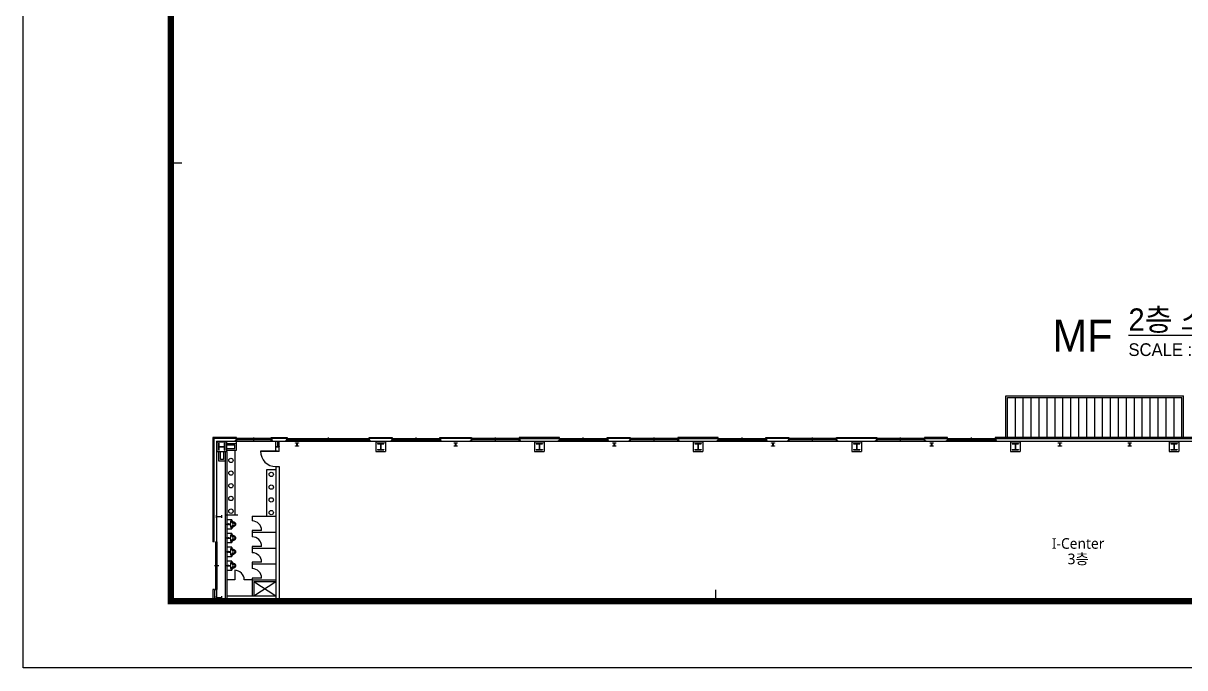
# Model space of a CAD drawing. Header units: millimetres. Extents: x 0 to 168200, y 0 to 118800.
# Drawn here: x 0 to 73200, y 0 to 40595 of the extents above; entities that cross this region are included whole.
import ezdxf
from ezdxf.enums import TextEntityAlignment as Align

# ---------------------------------------------------------------- set-up
doc = ezdxf.new("R2010")
doc.units = ezdxf.units.MM
doc.header["$LTSCALE"] = 200
doc.linetypes.add('CONTINOUS', pattern=[0])
doc.linetypes.add('HIDDEN', pattern=[0.375, 0.25, -0.125])
for name, color, linetype in [('BACK', 8, 'Continuous'), ('SYM', 6, 'Continuous'), ('XR-SHEET$0$XREF-Form$0$SHT', 5, 'Continuous')]:
    doc.layers.add(name, color=color, linetype=linetype)
doc.layers.add('XR-SHEET$0$XREF-Form$0$TEMP', color=171, linetype='Continuous', plot=False)
doc.styles.add('돋움', font='')
doc.styles.add('스타일1', font='')
doc.styles.get('돋움').set_extended_font_data('Dotum')
doc.styles.get('스타일1').set_extended_font_data('Malgun Gothic')

# ---------------------------------------------------------------- blocks, each defined once
blk = doc.blocks.new('XR-SHEET')
at = {"layer": 'XR-SHEET$0$XREF-Form$0$SHT'}
blk.add_lwpolyline([(0, 594), (841, 594), (841, 0), (0, 0)], close=True, dxfattribs=at)
at = {"layer": 'XR-SHEET$0$XREF-Form$0$SHT', "const_width": 2}
blk.add_lwpolyline([(46.5, 573), (819.5, 573), (819.5, 21), (46.5, 21)], close=True, dxfattribs=at)
at = {"layer": 'XR-SHEET$0$XREF-Form$0$TEMP'}
for p, q in [((46.5, 159), (50, 159)), ((218.25, 21), (218.25, 24.5))]:
    blk.add_line(p, q, dxfattribs=at)
blk = doc.blocks.new('S-SC12')
at = {"layer": 'BACK'}
for points in [[(-175, 175), (175, 175), (175, -175), (-175, -175)], [(-150, 150), (150, 150), (150, -150), (-150, -150)]]:
    blk.add_lwpolyline(points, close=True, dxfattribs=at)
blk.add_lwpolyline([(-150, -150), (-150, -135), (-23, -135, 0.414214), (-5, -117), (-5, 117, 0.414214), (-23, 135), (-150, 135), (-150, 150), (150, 150), (150, 135), (23, 135, 0.414214), (5, 117), (5, -117, 0.414214), (23, -135), (150, -135), (150, -150)], format="xyb", close=True, dxfattribs=at)
blk = doc.blocks.new('S-SC2')
at = {"layer": 'BACK'}
for points in [[(-225, 225), (225, 225), (225, -225), (-225, -225)], [(-200, 200), (200, 200), (200, -200), (-200, -200)]]:
    blk.add_lwpolyline(points, close=True, dxfattribs=at)
blk.add_lwpolyline([(-200, -200), (-200, -179), (-28.5, -179, 0.4142136), (-6.5, -157), (-6.5, 157, 0.4142136), (-28.5, 179), (-200, 179), (-200, 200), (200, 200), (200, 179), (28.5, 179, 0.4142136), (6.5, 157), (6.5, -157, 0.4142136), (28.5, -179), (200, -179), (200, -200)], format="xyb", close=True, dxfattribs=at)
blk = doc.blocks.new('S-SC3A')
at = {"layer": 'BACK'}
for points in [[(-175, 175), (175, 175), (175, -175), (-175, -175)], [(-150, 150), (150, 150), (150, -150), (-150, -150)]]:
    blk.add_lwpolyline(points, close=True, dxfattribs=at)
blk.add_lwpolyline([(-150, -150), (-150, -135), (-23, -135, 0.414214), (-5, -117), (-5, 117, 0.414214), (-23, 135), (-150, 135), (-150, 150), (150, 150), (150, 135), (23, 135, 0.414214), (5, 117), (5, -117, 0.414214), (23, -135), (150, -135), (150, -150)], format="xyb", close=True, dxfattribs=at)
blk = doc.blocks.new('S-SC3')
at = {"layer": 'BACK'}
for points in [[(-225, 225), (225, 225), (225, -225), (-225, -225)], [(-200, 200), (200, 200), (200, -200), (-200, -200)]]:
    blk.add_lwpolyline(points, close=True, dxfattribs=at)
blk.add_lwpolyline([(-200, -200), (-200, -179), (-28.5, -179, 0.4142136), (-6.5, -157), (-6.5, 157, 0.4142136), (-28.5, 179), (-200, 179), (-200, 200), (200, 200), (200, 179), (28.5, 179, 0.4142136), (6.5, 157), (6.5, -157, 0.4142136), (28.5, -179), (200, -179), (200, -200)], format="xyb", close=True, dxfattribs=at)
blk = doc.blocks.new('S-SC21')
at = {"layer": 'BACK'}
for points in [[(-225, 225), (225, 225), (225, -225), (-225, -225)], [(-200, 200), (200, 200), (200, -200), (-200, -200)], [(-175, 175), (175, 175), (175, -175), (-175, -175)], [(-175, 9.5), (-6, 9.5), (-6, -9.5), (-175, -9.5)], [(6, 9.5), (175, 9.5), (175, -9.5), (6, -9.5)]]:
    blk.add_lwpolyline(points, close=True, dxfattribs=at)
blk.add_lwpolyline([(-175, -175), (175, -175), (175, -156), (25.25, -156, -0.41421356), (6, -136.75), (6, 136.75, -0.41421356), (25.25, 156), (175, 156), (175, 175), (-175, 175), (-175, 156), (-25.25, 156, -0.41421356), (-6, 136.75), (-6, -136.75, -0.41421356), (-25.25, -156), (-175, -156)], format="xyb", close=True, dxfattribs=at)
for centre in [(-125, 82.75), (125, 82.75), (-125, -82.75), (125, -82.75)]:
    blk.add_circle(centre, 12, dxfattribs=at)
blk = doc.blocks.new('S-SC13')
at = {"layer": 'BACK'}
for points in [[(-175, 175), (175, 175), (175, -175), (-175, -175)], [(-150, 150), (150, 150), (150, -150), (-150, -150)]]:
    blk.add_lwpolyline(points, close=True, dxfattribs=at)
blk.add_lwpolyline([(-150, -150), (-150, -135), (-23, -135, 0.414214), (-5, -117), (-5, 117, 0.414214), (-23, 135), (-150, 135), (-150, 150), (150, 150), (150, 135), (23, 135, 0.414214), (5, 117), (5, -117, 0.414214), (23, -135), (150, -135), (150, -150)], format="xyb", close=True, dxfattribs=at)
blk = doc.blocks.new('S-SC11')
at = {"layer": 'BACK'}
for points in [[(-175, 175), (175, 175), (175, -175), (-175, -175)], [(-150, 150), (150, 150), (150, -150), (-150, -150)]]:
    blk.add_lwpolyline(points, close=True, dxfattribs=at)
blk.add_lwpolyline([(-150, -150), (-150, -135), (-23, -135, 0.414214), (-5, -117), (-5, 117, 0.414214), (-23, 135), (-150, 135), (-150, 150), (150, 150), (150, 135), (23, 135, 0.414214), (5, 117), (5, -117, 0.414214), (23, -135), (150, -135), (150, -150)], format="xyb", close=True, dxfattribs=at)
blk = doc.blocks.new('S-SC1')
at = {"layer": 'BACK'}
for points in [[(-225, 225), (225, 225), (225, -225), (-225, -225)], [(-200, 200), (200, 200), (200, -200), (-200, -200)]]:
    blk.add_lwpolyline(points, close=True, dxfattribs=at)
blk.add_lwpolyline([(-200, -200), (-200, -179), (-28.5, -179, 0.4142136), (-6.5, -157), (-6.5, 157, 0.4142136), (-28.5, 179), (-200, 179), (-200, 200), (200, 200), (200, 179), (28.5, 179, 0.4142136), (6.5, 157), (6.5, -157, 0.4142136), (28.5, -179), (200, -179), (200, -200)], format="xyb", close=True, dxfattribs=at)
blk = doc.blocks.new('*U113')
for p, q in [((59, 185), (0, 185)), ((59, 9), (0, 9)), ((72, 172), (72, 22)), ((78, 172), (78, 22)), ((91, 185), (150, 185)), ((91, 9), (150, 9))]:
    blk.add_line(p, q)
for points in [[(150, 185), (150, 194), (0, 194), (0, 185)], [(0, 9), (0, 0), (150, 0), (150, 9)]]:
    blk.add_lwpolyline(points)
for centre, start, end in [((59, 172), 0, 90), ((59, 22), 270, 0), ((91, 172), 90, 180), ((91, 22), 180, 270)]:
    blk.add_arc(centre, 13, start, end)
blk = doc.blocks.new('S-WC1')
at = {"layer": 'BACK'}
blk.add_lwpolyline([(-100, 100), (100, 100), (100, -100), (-100, -100)], close=True, dxfattribs=at)
blk.add_blockref('*U113', (-75, -97), dxfattribs=at)
blk = doc.blocks.new('S-SC11A')
at = {"layer": 'BACK'}
for points in [[(-175, 175), (175, 175), (175, -175), (-175, -175)], [(-150, 150), (150, 150), (150, -150), (-150, -150)]]:
    blk.add_lwpolyline(points, close=True, dxfattribs=at)
blk.add_lwpolyline([(-150, -150), (-150, -135), (-23, -135, 0.414214), (-5, -117), (-5, 117, 0.414214), (-23, 135), (-150, 135), (-150, 150), (150, 150), (150, 135), (23, 135, 0.414214), (5, 117), (5, -117, 0.414214), (23, -135), (150, -135), (150, -150)], format="xyb", close=True, dxfattribs=at)
blk = doc.blocks.new('S-SC12B')
at = {"layer": 'BACK'}
for points in [[(-200, 200), (200, 200), (200, -200), (-200, -200)], [(-150, 150), (150, 150), (150, -150), (-150, -150)], [(-150, 6), (-5, 6), (-5, -6), (-150, -6)], [(5, 6), (150, 6), (150, -6), (5, -6)]]:
    blk.add_lwpolyline(points, close=True, dxfattribs=at)
blk.add_lwpolyline([(-150, -150), (-150, -135), (-23, -135, 0.4142136), (-5, -117), (-5, 117, 0.4142136), (-23, 135), (-150, 135), (-150, 150), (150, 150), (150, 135), (23, 135, 0.4142136), (5, 117), (5, -117, 0.4142136), (23, -135), (150, -135), (150, -150)], format="xyb", close=True, dxfattribs=at)
for centre in [(-110, 70.5), (110, 70.5), (-110, -70.5), (110, -70.5)]:
    blk.add_circle(centre, 11, dxfattribs=at)
blk = doc.blocks.new('S-SC2B')
at = {"layer": 'BACK'}
for points in [[(-200, 200), (200, 200), (200, -200), (-200, -200)], [(-150, 150), (150, 150), (150, -150), (-150, -150)], [(-150, 6), (-5, 6), (-5, -6), (-150, -6)], [(5, 6), (150, 6), (150, -6), (5, -6)]]:
    blk.add_lwpolyline(points, close=True, dxfattribs=at)
blk.add_lwpolyline([(-150, -150), (-150, -135), (-23, -135, 0.4142136), (-5, -117), (-5, 117, 0.4142136), (-23, 135), (-150, 135), (-150, 150), (150, 150), (150, 135), (23, 135, 0.4142136), (5, 117), (5, -117, 0.4142136), (23, -135), (150, -135), (150, -150)], format="xyb", close=True, dxfattribs=at)
for centre in [(-110, 70.5), (110, 70.5), (-110, -70.5), (110, -70.5)]:
    blk.add_circle(centre, 11, dxfattribs=at)
blk = doc.blocks.new('S-SC2A')
at = {"layer": 'BACK'}
for points in [[(-175, 175), (175, 175), (175, -175), (-175, -175)], [(-150, 150), (150, 150), (150, -150), (-150, -150)]]:
    blk.add_lwpolyline(points, close=True, dxfattribs=at)
blk.add_lwpolyline([(-150, -150), (-150, -135), (-23, -135, 0.414214), (-5, -117), (-5, 117, 0.414214), (-23, 135), (-150, 135), (-150, 150), (150, 150), (150, 135), (23, 135, 0.414214), (5, 117), (5, -117, 0.414214), (23, -135), (150, -135), (150, -150)], format="xyb", close=True, dxfattribs=at)
blk = doc.blocks.new('S-SC12A')
at = {"layer": 'BACK'}
for points in [[(-175, 175), (175, 175), (175, -175), (-175, -175)], [(-150, 150), (150, 150), (150, -150), (-150, -150)]]:
    blk.add_lwpolyline(points, close=True, dxfattribs=at)
blk.add_lwpolyline([(-150, -150), (-150, -135), (-23, -135, 0.414214), (-5, -117), (-5, 117, 0.414214), (-23, 135), (-150, 135), (-150, 150), (150, 150), (150, 135), (23, 135, 0.414214), (5, 117), (5, -117, 0.414214), (23, -135), (150, -135), (150, -150)], format="xyb", close=True, dxfattribs=at)
blk = doc.blocks.new('S-SC1A')
at = {"layer": 'BACK'}
for points in [[(-230, 230), (230, 230), (230, -230), (-230, -230)], [(-202.5, 207), (202.5, 207), (202.5, -207), (-202.5, -207)], [(-202.5, 9.5), (-9, 9.5), (-9, -9.5), (-202.5, -9.5)], [(9, 9.5), (202.5, 9.5), (202.5, -9.5), (9, -9.5)]]:
    blk.add_lwpolyline(points, close=True, dxfattribs=at)
blk.add_lwpolyline([(-202.5, -179), (-31, -179, 0.41421356), (-9, -157), (-9, 157, 0.41421356), (-31, 179), (-202.5, 179), (-202.5, 207), (202.5, 207), (202.5, 179), (31, 179, 0.41421356), (9, 157), (9, -157, 0.41421356), (31, -179), (202.5, -179), (202.5, -207), (-202.5, -207)], format="xyb", close=True, dxfattribs=at)
for centre in [(-130, 94.25), (130, 94.25), (-130, -94.25), (130, -94.25)]:
    blk.add_circle(centre, 13.5, dxfattribs=at)
blk = doc.blocks.new('x-stu-2Fcol')
at = {"layer": 'BACK', "linetype": 'CONTINOUS'}
for p, q in [((3000, 147), (3000, -153)), ((55500, 147), (55500, -153)), ((70853, -36500), (71153, -36500))]:
    blk.add_line(p, q, dxfattribs=at)
at = {"layer": 'BACK'}
blk.add_lwpolyline([(57950, -20127), (58300, -20127), (58300, -20108), (58150, -20108, -0.414214), (58131, -20089), (58131, -19816, -0.414214), (58150, -19796), (58300, -19796), (58300, -19777), (57950, -19777), (57950, -19796), (58100, -19796, -0.414214), (58119, -19816), (58119, -20089, -0.414214), (58100, -20108), (57950, -20108)], format="xyb", close=True, dxfattribs=at)
at = {"layer": 'BACK', "ltscale": 3}
for points in [[(57875, -24300), (58375, -24300), (58375, -23800), (57875, -23800)], [(60750, -30250), (61250, -30250), (61250, -29750), (60750, -29750)]]:
    blk.add_lwpolyline(points, close=True, dxfattribs=at)
at = {"layer": 'BACK', "rotation": 270}
for name, p in [('S-SC13', (0, 0)), ('S-SC12B', (12000, 0)), ('S-WC1', (0, -4000)), ('S-SC3A', (71000, -4500)), ('S-WC1', (0, -8500)), ('S-SC3A', (71000, -8500)), ('S-SC13', (0, -13000)), ('S-SC11A', (12000, -13000)), ('S-SC3', (71000, -13000)), ('S-WC1', (0, -17250)), ('S-WC1', (0, -21500)), ('S-WC1', (0, -25750)), ('S-SC3', (71000, -30000)), ('S-WC1', (0, -34500)), ('S-SC3A', (71000, -36500)), ('S-WC1', (0, -39000))]:
    blk.add_blockref(name, p, dxfattribs=at)
at = {"layer": 'BACK'}
for name, p in [('S-WC1', (4000, 0)), ('S-WC1', (8000, 0)), ('S-WC1', (16000, 0)), ('S-WC1', (20000, 0)), ('S-SC12', (24000, 0)), ('S-WC1', (28000, 0)), ('S-WC1', (32000, 0)), ('S-SC12', (36000, 0)), ('S-WC1', (40000, 0)), ('S-WC1', (44000, 0)), ('S-WC1', (48000, 0)), ('S-SC2', (50000, 0)), ('S-WC1', (52750, 0)), ('S-SC2B', (55500, 0)), ('S-WC1', (58250, 0)), ('S-SC2A', (61000, 0)), ('S-WC1', (63500, 0)), ('S-SC2B', (66000, 0)), ('S-WC1', (68500, 0)), ('S-SC3', (71000, 0)), ('S-SC11', (24000, -13000)), ('S-SC11', (36000, -13000)), ('S-SC1', (50000, -13000)), ('S-SC1A', (61000, -13000)), ('S-SC1', (50000, -19950)), ('S-SC1', (58125, -24050)), ('S-SC13', (0, -30000)), ('S-SC11A', (12000, -30000)), ('S-SC11A', (16700, -30000)), ('S-SC11', (24000, -30000)), ('S-SC11', (36000, -30000)), ('S-SC1', (50000, -30000)), ('S-SC1', (61000, -30000)), ('S-SC13', (0, -43000)), ('S-WC1', (4000, -43000)), ('S-WC1', (7400, -43000)), ('S-SC12A', (12000, -43000)), ('S-SC12B', (16700, -43000)), ('S-WC1', (20000, -43000)), ('S-SC12B', (24000, -43000)), ('S-WC1', (28000, -43000)), ('S-WC1', (31400, -43000)), ('S-SC12', (36000, -43000)), ('S-WC1', (40000, -43000)), ('S-WC1', (44000, -43000)), ('S-WC1', (48000, -43000)), ('S-SC2', (50000, -43000)), ('S-SC2', (61000, -43000)), ('S-SC3', (71000, -43000)), ('S-SC21', (64000, -44950)), ('S-SC21', (67000, -44950)), ('S-SC21', (64000, -59150)), ('S-SC21', (67000, -59150)), ('S-SC21', (64000, -69500)), ('S-SC21', (67000, -69500))]:
    blk.add_blockref(name, p, dxfattribs=at)
blk = doc.blocks.new('화장실')
at = {"layer": 'BACK', "ltscale": 200}
for p, q in [((-1500, 0), (0, 0)), ((-1500, 0), (-1500, -292)), ((0, 0), (0, -1000)), ((-1500, -892), (-1500, -1000)), ((-900, -892), (-1500, -892)), ((-1500, -1000), (0, -1000))]:
    blk.add_line(p, q, dxfattribs=at)
blk.add_arc((-1500, -892), 600, 0, 90, dxfattribs=at)
blk = doc.blocks.new('남소변기')
at = {"layer": 'BACK', "ltscale": 200}
for p, q in [((0, 285), (0, 142)), ((150, 285), (0, 285)), ((0, 142), (0, 0)), ((15, 30), (0, 30)), ((0, 15), (78, 15)), ((0, 0), (0, -142)), ((15, -30), (15, 30)), ((147, 15), (210, 15)), ((315, 285), (150, 285)), ((210, 30), (218, 30)), ((210, -30), (210, 30)), ((218, 30), (218, -30)), ((270, 225), (292, 225)), ((292, 225), (315, 225)), ((315, 255), (315, 285)), ((315, 225), (315, 255)), ((0, -15), (78, -15)), ((0, -30), (15, -30)), ((0, -142), (0, -285)), ((0, -285), (150, -285)), ((147, -15), (210, -15)), ((150, -285), (315, -285)), ((218, -30), (210, -30)), ((292, -225), (270, -225)), ((315, -225), (292, -225)), ((315, -255), (315, -225)), ((315, -285), (315, -255))]:
    blk.add_line(p, q, dxfattribs=at)
blk.add_circle((112, 0), 37.5, dxfattribs=at)
for centre, radius, start, end in [((2091, -128), 1870, 173.53631, 176.07483), ((2091, 128), 1870, 183.92517, 186.46369), ((741, 58), 509, 162.68677, 177.29727), ((278, 0), 128, 251.9686, 108.0314), ((281, 199), 27.7, 112.5, 157.5), ((595, 481), 435, 218.5584, 225), ((372, 258), 120, 225, 237.28538), ((1449, 1934), 2111, 237.28538, 239.03624), ((745, 435), 456, 199.26161, 204.34121), ((1050, 695), 847, 211.86106, 215.51908), ((632, 503), 405, 227.81561, 238.4446), ((500, 353), 268, 239.03624, 243.95283), ((603, 563), 502, 243.95283, 248.62608), ((739, 721), 648, 240.46772, 246.40218), ((301, -207), 326, 62.82337, 68.62608), ((323, -165), 278, 59.03624, 62.82337), ((193, -381), 530, 56.29478, 59.03624), ((161, -375), 595, 51.3557, 57.56894), ((439, -12), 86.9, 45, 56.29478), ((365, -87), 192, 37.41309, 45), ((496, 13), 27.7, 14.03624, 37.41309), ((436, -2), 88.7, 1.04163, 14.03624), ((436, 2), 88.7, 345.96376, 358.95837), ((364, -41), 214, 21.62004, 37.86972), ((374, -20), 197, 5.75321, 16.86666), ((741, -58), 509, 182.70273, 197.31323), ((595, -481), 435, 135, 141.4416), ((281, -199), 27.7, 202.5, 247.5), ((372, -258), 120, 122.71462, 135), ((1449, -1934), 2111, 120.96376, 122.71462), ((745, -435), 456, 155.65879, 160.73839), ((1050, -695), 847, 144.48092, 148.13894), ((632, -503), 405, 121.5554, 132.18439), ((500, -353), 268, 116.04717, 120.96376), ((603, -563), 502, 111.37392, 116.04717), ((301, 207), 326, 291.37392, 297.17663), ((739, -721), 648, 113.59782, 119.53228), ((323, 165), 278, 297.17663, 300.96376), ((193, 381), 530, 300.96376, 303.70522), ((161, 375), 595, 302.43106, 308.6443), ((439, 12), 86.9, 303.70522, 315), ((365, 87), 192, 315, 322.58691), ((496, -13), 27.7, 322.58691, 345.96376), ((364, 41), 214, 322.13028, 338.37996), ((374, 20), 197, 343.13334, 354.24679)]:
    blk.add_arc(centre, radius, start, end, dxfattribs=at)

msp = doc.modelspace()

# ---------------------------------------------------------------- linework, layer by layer
at = {"layer": 'BACK', "ltscale": 200}
for p, q in [((61925, 14495), (61925, 17125)), ((61925, 17125), (73125, 17125)), ((62025, 14495), (62025, 17025)), ((62025, 17025), (73025, 17025)), ((62525, 14495), (62525, 17025)), ((63025, 14495), (63025, 17025)), ((63525, 14495), (63525, 17025)), ((64025, 14495), (64025, 17025)), ((64525, 14495), (64525, 17025)), ((65025, 14495), (65025, 17025)), ((65525, 14495), (65525, 17025)), ((66025, 14495), (66025, 17025)), ((66525, 14495), (66525, 17025)), ((67025, 14495), (67025, 17025)), ((67525, 14495), (67525, 17025)), ((68025, 14495), (68025, 17025)), ((68525, 14495), (68525, 17025)), ((68525, 14495), (68525, 17025)), ((69025, 14495), (69025, 17025)), ((69525, 14495), (69525, 17025)), ((70025, 14495), (70025, 17025)), ((70525, 14495), (70525, 17025)), ((71025, 14495), (71025, 17025)), ((71525, 14495), (71525, 17025)), ((72025, 14495), (72025, 17025)), ((72525, 14495), (72525, 17025)), ((73025, 14495), (73025, 17025)), ((73125, 14495), (73125, 17125)), ((11955, 14495), (11955, 7925)), ((12215, 13615), (12215, 14235)), ((12215, 14235), (12835, 14235)), ((12835, 14235), (12215, 14235)), ((12835, 13615), (12835, 14235)), ((13435, 14111), (12835, 14111)), ((13335, 14011), (12835, 14011)), ((13335, 13811), (13335, 14011)), ((13435, 14111), (13435, 14495)), ((13435, 14445), (13435, 14365)), ((15625, 14445), (13435, 14445)), ((15625, 14365), (13435, 14365)), ((13435, 13711), (13435, 14111)), ((13465, 14445), (13465, 14365)), ((15595, 14405), (13465, 14405)), ((14580, 14385), (13465, 14385)), ((15595, 14425), (14480, 14425)), ((14480, 14405), (14480, 14425)), ((14530, 14235.7), (14530, 14511)), ((14580, 14385), (14580, 14405)), ((15595, 14445), (15595, 14365)), ((15625, 14445), (15625, 14365)), ((16625, 14445), (16625, 14365)), ((16625, 14445), (21797.1, 14445)), ((16625, 14365), (21797.1, 14365)), ((16655, 14445), (16655, 14365)), ((16655, 14425), (19297.1, 14425)), ((16655, 14405), (21767.1, 14405)), ((19197.1, 14385), (19197.1, 14405)), ((19197.1, 14385), (21767.1, 14385)), ((19247.1, 14235.7), (19247.1, 14511)), ((19297.1, 14405), (19297.1, 14425)), ((21767.1, 14445), (21767.1, 14365)), ((21797.1, 14445), (21797.1, 14365)), ((22215, 14235), (22835, 14235)), ((22215, 14235), (22215, 13615)), ((22835, 14235), (22835, 13615)), ((23252.9, 14445), (23252.9, 14365)), ((23252.9, 14445), (26252.9, 14445)), ((23252.9, 14365), (26252.9, 14365)), ((23282.9, 14445), (23282.9, 14365)), ((23282.9, 14425), (24802.9, 14425)), ((23282.9, 14405), (26222.9, 14405)), ((24702.9, 14385), (24702.9, 14405)), ((24702.9, 14385), (26222.9, 14385)), ((24752.9, 14235.7), (24752.9, 14511)), ((24802.9, 14405), (24802.9, 14425)), ((26222.9, 14445), (26222.9, 14365)), ((26252.9, 14445), (26252.9, 14365)), ((28252.9, 14445), (28252.9, 14365)), ((31252.9, 14445), (28252.9, 14445)), ((31252.9, 14365), (28252.9, 14365)), ((28282.9, 14445), (28282.9, 14365)), ((31222.9, 14405), (28282.9, 14405)), ((29802.9, 14385), (28282.9, 14385)), ((31222.9, 14425), (29702.9, 14425)), ((29702.9, 14405), (29702.9, 14425)), ((29752.9, 14235.7), (29752.9, 14511)), ((29802.9, 14385), (29802.9, 14405)), ((31222.9, 14445), (31222.9, 14365)), ((31252.9, 14445), (31252.9, 14365)), ((32215, 14235), (32835, 14235)), ((32215, 14235), (32215, 13615)), ((32835, 14235), (32835, 13615)), ((33797.1, 14445), (33797.1, 14365)), ((33797.1, 14445), (36797.1, 14445)), ((33797.1, 14365), (36797.1, 14365)), ((33827.1, 14445), (33827.1, 14365)), ((33827.1, 14425), (35347.1, 14425)), ((33827.1, 14405), (36767.1, 14405)), ((35247.1, 14385), (35247.1, 14405)), ((35247.1, 14385), (36767.1, 14385)), ((35297.1, 14235.7), (35297.1, 14511)), ((35347.1, 14405), (35347.1, 14425)), ((36767.1, 14445), (36767.1, 14365)), ((36797.1, 14445), (36797.1, 14365)), ((38252.9, 14445), (38252.9, 14365)), ((41252.9, 14445), (38252.9, 14445)), ((41252.9, 14365), (38252.9, 14365)), ((38282.9, 14445), (38282.9, 14365)), ((41222.9, 14405), (38282.9, 14405)), ((39802.9, 14385), (38282.9, 14385)), ((41222.9, 14425), (39702.9, 14425)), ((39702.9, 14405), (39702.9, 14425)), ((39752.9, 14235.7), (39752.9, 14511)), ((39802.9, 14385), (39802.9, 14405)), ((41222.9, 14445), (41222.9, 14365)), ((41252.9, 14445), (41252.9, 14365)), ((42215, 14235), (42835, 14235)), ((42215, 14235), (42215, 13615)), ((42835, 14235), (42835, 13615)), ((43797.1, 14445), (43797.1, 14365)), ((43797.1, 14445), (46797.1, 14445)), ((43797.1, 14365), (46797.1, 14365)), ((43827.1, 14445), (43827.1, 14365)), ((43827.1, 14425), (45347.1, 14425)), ((43827.1, 14405), (46767.1, 14405)), ((45247.1, 14385), (45247.1, 14405)), ((45247.1, 14385), (46767.1, 14385)), ((45297.1, 14235.7), (45297.1, 14511)), ((45347.1, 14405), (45347.1, 14425)), ((46767.1, 14445), (46767.1, 14365)), ((46797.1, 14445), (46797.1, 14365)), ((48249.7, 14445), (48249.7, 14365)), ((51249.7, 14445), (48249.7, 14445)), ((51249.7, 14365), (48249.7, 14365)), ((48279.7, 14445), (48279.7, 14365)), ((51219.7, 14405), (48279.7, 14405)), ((49799.7, 14385), (48279.7, 14385)), ((51219.7, 14425), (49699.7, 14425)), ((49699.7, 14405), (49699.7, 14425)), ((49749.7, 14235.7), (49749.7, 14511)), ((49799.7, 14385), (49799.7, 14405)), ((51219.7, 14445), (51219.7, 14365)), ((51249.7, 14445), (51249.7, 14365)), ((52835, 14243.8), (52215, 14243.8)), ((52215, 14235), (52835, 14235)), ((52215, 14235), (52215, 13615)), ((52835, 14235), (52835, 13615)), ((53793.9, 14445), (53793.9, 14365)), ((56793.9, 14445), (53793.9, 14445)), ((56793.9, 14365), (53793.9, 14365)), ((53823.9, 14445), (53823.9, 14365)), ((56763.9, 14405), (53823.9, 14405)), ((55343.9, 14385), (53823.9, 14385)), ((56763.9, 14425), (55243.9, 14425)), ((55243.9, 14405), (55243.9, 14425)), ((55293.9, 14235.7), (55293.9, 14511)), ((55343.9, 14385), (55343.9, 14405)), ((56763.9, 14445), (56763.9, 14365)), ((56793.9, 14445), (56793.9, 14365)), ((58249.7, 14445), (58249.7, 14365)), ((58249.7, 14445), (61249.7, 14445)), ((58249.7, 14365), (61249.7, 14365)), ((58279.7, 14445), (58279.7, 14365)), ((58279.7, 14425), (59799.7, 14425)), ((58279.7, 14405), (61219.7, 14405)), ((59699.7, 14385), (59699.7, 14405)), ((59699.7, 14385), (61219.7, 14385)), ((59749.7, 14235.7), (59749.7, 14511)), ((59799.7, 14405), (59799.7, 14425)), ((61219.7, 14445), (61219.7, 14365)), ((61249.7, 14445), (61249.7, 14365)), ((62215, 14235), (62835, 14235)), ((62215, 14235), (62215, 13615)), ((62835, 14235), (62215, 14235)), ((62835, 14235), (62835, 13615)), ((72215, 14235), (72835, 14235)), ((72215, 14235), (72215, 13615)), ((72835, 14235), (72835, 13615)), ((12215, 13615), (12835, 13615)), ((12325, 13015), (12325, 13615)), ((12425, 13115), (12425, 13615)), ((12625, 13615), (12625, 13115)), ((12725, 13615), (12725, 4225)), ((12825, 13615), (12825, 4225)), ((12835, 13811), (13335, 13811)), ((12835, 13711), (13435, 13711)), ((13335, 13711), (13335, 9625)), ((16034, 13643.7), (14950, 13643.7)), ((16125, 13623.7), (14950, 13623.7)), ((16034, 13643.7), (16125, 13643.7)), ((22215, 13615), (22835, 13615)), ((32215, 13615), (32835, 13615)), ((42215, 13615), (42835, 13615)), ((52215, 13615), (52835, 13615)), ((62215, 13615), (62835, 13615)), ((72215, 13615), (72835, 13615)), ((12725, 13015), (12325, 13015)), ((12625, 13115), (12425, 13115)), ((15325, 12468.7), (15325, 9537.5)), ((15925, 12468.7), (15325, 12468.7)), ((15925, 12668.7), (15925, 5361)), ((15925, 12668.7), (16125, 12668.7)), ((16125, 12668.7), (16125, 4225)), ((12725, 9625), (13525.5, 9625)), ((12055, 7925), (11955, 7925)), ((12115, 7925), (12195, 7925)), ((12115, 7925), (12115, 4925)), ((12115, 7895), (12195, 7895)), ((12135, 7895), (12135, 6375)), ((12155, 7895), (12155, 4955)), ((12195, 7925), (12195, 4925)), ((12324.3, 6425), (12049, 6425)), ((12155, 6375), (12135, 6375)), ((12175, 6475), (12155, 6475)), ((12175, 6475), (12175, 4955)), ((12825, 6137.5), (12825, 5537.5)), ((13325, 6137.5), (13325, 5537.5)), ((13325, 5537.5), (12825, 5537.5)), ((14425, 5537.5), (13925, 5537.5)), ((14425, 5537.5), (15925, 5537.5)), ((14425, 5537.5), (14425, 4537.5)), ((14525, 5437.5), (15925, 5437.5)), ((14525, 5437.5), (14525, 4537.5)), ((15925, 5725), (15925, 4225)), ((11955, 4925), (11955, 4225)), ((12055, 4925), (11955, 4925)), ((12055, 4925), (12055, 4225)), ((12115, 4955), (12195, 4955)), ((12115, 4925), (12195, 4925)), ((12825, 4537.5), (15925, 4537.5)), ((12825, 4337.5), (15925, 4337.5))]:
    msp.add_line(p, q, dxfattribs=at)
at = {"layer": 'BACK'}
for p, q in [((12175, 14275), (105070, 14275)), ((12175, 14275), (12175, 4225)), ((15925, 13623.7), (15925, 14275)), ((16125, 13623.7), (16125, 14264))]:
    msp.add_line(p, q, dxfattribs=at)
at = {"layer": 'BACK', "ltscale": 100}
for p, q in [((12321.5, 13711), (12321.5, 14139)), ((12321.5, 14139), (12356.5, 14139)), ((12356.5, 13957), (12356.5, 14139)), ((12378.5, 13935), (12671.5, 13935)), ((12378.5, 13915), (12671.5, 13915)), ((12693.5, 13957), (12693.5, 14139)), ((12693.5, 14139), (12728.5, 14139)), ((12728.5, 13711), (12728.5, 14139)), ((15950, 14275), (15950, 14264)), ((15950, 14275), (16125, 14275)), ((15950, 14264), (16020, 14264)), ((15950, 13936), (15950, 13925)), ((15950, 13936), (16020, 13936)), ((15950, 13925), (16125, 13925)), ((16034, 14250), (16034, 13950)), ((16041, 14250), (16041, 13950)), ((16055, 14264), (16125, 14264)), ((16055, 13936), (16125, 13936)), ((16125, 14275), (16125, 14264)), ((16125, 13936), (16125, 13925)), ((22322.5, 14132), (22322.5, 14104)), ((22322.5, 14132), (22727.5, 14132)), ((22322.5, 14104), (22494, 14104)), ((22516, 14082), (22516, 13768)), ((22534, 14082), (22534, 13768)), ((22556, 14104), (22727.5, 14104)), ((22727.5, 14132), (22727.5, 14104)), ((32322.5, 14132), (32322.5, 14104)), ((32322.5, 14132), (32727.5, 14132)), ((32322.5, 14104), (32494, 14104)), ((32516, 14082), (32516, 13768)), ((32534, 14082), (32534, 13768)), ((32556, 14104), (32727.5, 14104)), ((32727.5, 14132), (32727.5, 14104)), ((42322.5, 14132), (42322.5, 14104)), ((42322.5, 14132), (42727.5, 14132)), ((42322.5, 14104), (42494, 14104)), ((42516, 14082), (42516, 13768)), ((42534, 14082), (42534, 13768)), ((42556, 14104), (42727.5, 14104)), ((42727.5, 14132), (42727.5, 14104)), ((52322.5, 14132), (52322.5, 14104)), ((52322.5, 14132), (52727.5, 14132)), ((52322.5, 14104), (52494, 14104)), ((52516, 14082), (52516, 13768)), ((52534, 14082), (52534, 13768)), ((52556, 14104), (52727.5, 14104)), ((52727.5, 14132), (52727.5, 14104)), ((62322.5, 14132), (62322.5, 14104)), ((62322.5, 14132), (62727.5, 14132)), ((62322.5, 14104), (62494, 14104)), ((62516, 14082), (62516, 13768)), ((62534, 14082), (62534, 13768)), ((62556, 14104), (62727.5, 14104)), ((62727.5, 14132), (62727.5, 14104)), ((72322.5, 14132), (72322.5, 14104)), ((72322.5, 14132), (72727.5, 14132)), ((72322.5, 14104), (72494, 14104)), ((72516, 14082), (72516, 13768)), ((72534, 14082), (72534, 13768)), ((72556, 14104), (72727.5, 14104)), ((72727.5, 14132), (72727.5, 14104)), ((12321.5, 13711), (12356.5, 13711)), ((12356.5, 13711), (12356.5, 13893)), ((12693.5, 13711), (12693.5, 13893)), ((12693.5, 13711), (12728.5, 13711)), ((22322.5, 13746), (22322.5, 13718)), ((22322.5, 13746), (22494, 13746)), ((22322.5, 13718), (22727.5, 13718)), ((22556, 13746), (22727.5, 13746)), ((22727.5, 13746), (22727.5, 13718)), ((32322.5, 13746), (32322.5, 13718)), ((32322.5, 13746), (32494, 13746)), ((32322.5, 13718), (32727.5, 13718)), ((32556, 13746), (32727.5, 13746)), ((32727.5, 13746), (32727.5, 13718)), ((42322.5, 13746), (42322.5, 13718)), ((42322.5, 13746), (42494, 13746)), ((42322.5, 13718), (42727.5, 13718)), ((42556, 13746), (42727.5, 13746)), ((42727.5, 13746), (42727.5, 13718)), ((52322.5, 13746), (52322.5, 13718)), ((52322.5, 13746), (52494, 13746)), ((52322.5, 13718), (52727.5, 13718)), ((52556, 13746), (52727.5, 13746)), ((52727.5, 13746), (52727.5, 13718)), ((62322.5, 13746), (62322.5, 13718)), ((62322.5, 13746), (62494, 13746)), ((62322.5, 13718), (62727.5, 13718)), ((62556, 13746), (62727.5, 13746)), ((62727.5, 13746), (62727.5, 13718)), ((72322.5, 13746), (72322.5, 13718)), ((72322.5, 13746), (72494, 13746)), ((72322.5, 13718), (72727.5, 13718)), ((72556, 13746), (72727.5, 13746)), ((72727.5, 13746), (72727.5, 13718)), ((12175, 9612.5), (12186, 9612.5)), ((12175, 9437.5), (12175, 9612.5)), ((12186, 9542.5), (12186, 9612.5)), ((12200, 9528.5), (12500, 9528.5)), ((12200, 9521.5), (12500, 9521.5)), ((12514, 9542.5), (12514, 9612.5)), ((12514, 9612.5), (12525, 9612.5)), ((12525, 9437.5), (12525, 9612.5)), ((12175, 9437.5), (12186, 9437.5)), ((12186, 9437.5), (12186, 9507.5)), ((12514, 9437.5), (12514, 9507.5)), ((12514, 9437.5), (12525, 9437.5)), ((12175, 4512.5), (12186, 4512.5)), ((12175, 4337.5), (12175, 4512.5)), ((12186, 4442.5), (12186, 4512.5)), ((12186, 4337.5), (12186, 4407.5)), ((12200, 4428.5), (12500, 4428.5)), ((12200, 4421.5), (12500, 4421.5)), ((12514, 4442.5), (12514, 4512.5)), ((12514, 4512.5), (12525, 4512.5)), ((12514, 4337.5), (12514, 4407.5)), ((12525, 4337.5), (12525, 4512.5)), ((12175, 4337.5), (12186, 4337.5)), ((12514, 4337.5), (12525, 4337.5))]:
    msp.add_line(p, q, dxfattribs=at)
at = {"layer": 'BACK', "linetype": 'HIDDEN', "ltscale": 200}
for p, q in [((14525, 5437.5), (15925, 4537.5)), ((14525, 4537.5), (15925, 5437.5))]:
    msp.add_line(p, q, dxfattribs=at)
at = {"layer": 'BACK', "ltscale": 200}
for points in [[(13435, 14445), (13435, 14495), (11955, 14495)], [(13385, 14445), (12005, 14445), (12005, 7925)]]:
    msp.add_lwpolyline(points, dxfattribs=at)
for points in [[(13360, 14419.5), (13360, 14445), (13435, 14445), (13435, 14295), (13360, 14295), (13360, 14320.5), (13363, 14320.5), (13363, 14298), (13432, 14298), (13432, 14442), (13363, 14442), (13363, 14419.5)], [(16625, 14445), (15625, 14445), (15625, 14495), (16625, 14495)], [(15700, 14419.5), (15700, 14445), (15625, 14445), (15625, 14295), (15700, 14295), (15700, 14320.5), (15697, 14320.5), (15697, 14298), (15628, 14298), (15628, 14442), (15697, 14442), (15697, 14419.5)], [(16550, 14419.5), (16550, 14445), (16625, 14445), (16625, 14295), (16550, 14295), (16550, 14320.5), (16553, 14320.5), (16553, 14298), (16622, 14298), (16622, 14442), (16553, 14442), (16553, 14419.5)], [(23252.9, 14495), (23252.9, 14445), (21797.1, 14445), (21797.1, 14495)], [(21872.1, 14419.5), (21872.1, 14445), (21797.1, 14445), (21797.1, 14295), (21872.1, 14295), (21872.1, 14320.5), (21869.1, 14320.5), (21869.1, 14298), (21800.1, 14298), (21800.1, 14442), (21869.1, 14442), (21869.1, 14419.5)], [(23177.9, 14419.5), (23177.9, 14445), (23252.9, 14445), (23252.9, 14295), (23177.9, 14295), (23177.9, 14320.5), (23180.9, 14320.5), (23180.9, 14298), (23249.9, 14298), (23249.9, 14442), (23180.9, 14442), (23180.9, 14419.5)], [(28252.9, 14495), (28252.9, 14445), (26252.9, 14445), (26252.9, 14495)], [(26327.9, 14419.5), (26327.9, 14445), (26252.9, 14445), (26252.9, 14295), (26327.9, 14295), (26327.9, 14320.5), (26324.9, 14320.5), (26324.9, 14298), (26255.9, 14298), (26255.9, 14442), (26324.9, 14442), (26324.9, 14419.5)], [(28177.9, 14419.5), (28177.9, 14445), (28252.9, 14445), (28252.9, 14295), (28177.9, 14295), (28177.9, 14320.5), (28180.9, 14320.5), (28180.9, 14298), (28249.9, 14298), (28249.9, 14442), (28180.9, 14442), (28180.9, 14419.5)], [(31252.9, 14495), (31252.9, 14445), (33797.1, 14445), (33797.1, 14495)], [(31327.9, 14419.5), (31327.9, 14445), (31252.9, 14445), (31252.9, 14295), (31327.9, 14295), (31327.9, 14320.5), (31324.9, 14320.5), (31324.9, 14298), (31255.9, 14298), (31255.9, 14442), (31324.9, 14442), (31324.9, 14419.5)], [(33722.1, 14419.5), (33722.1, 14445), (33797.1, 14445), (33797.1, 14295), (33722.1, 14295), (33722.1, 14320.5), (33725.1, 14320.5), (33725.1, 14298), (33794.1, 14298), (33794.1, 14442), (33725.1, 14442), (33725.1, 14419.5)], [(38252.9, 14495), (38252.9, 14445), (36797.1, 14445), (36797.1, 14495)], [(36873.7, 14419.5), (36873.7, 14445), (36798.7, 14445), (36798.7, 14295), (36873.7, 14295), (36873.7, 14320.5), (36870.7, 14320.5), (36870.7, 14298), (36801.7, 14298), (36801.7, 14442), (36870.7, 14442), (36870.7, 14419.5)], [(38176.3, 14419.5), (38176.3, 14445), (38251.3, 14445), (38251.3, 14295), (38176.3, 14295), (38176.3, 14320.5), (38179.3, 14320.5), (38179.3, 14298), (38248.3, 14298), (38248.3, 14442), (38179.3, 14442), (38179.3, 14419.5)], [(41252.9, 14495), (41252.9, 14445), (43797.1, 14445), (43797.1, 14495)], [(41327.9, 14419.5), (41327.9, 14445), (41252.9, 14445), (41252.9, 14295), (41327.9, 14295), (41327.9, 14320.5), (41324.9, 14320.5), (41324.9, 14298), (41255.9, 14298), (41255.9, 14442), (41324.9, 14442), (41324.9, 14419.5)], [(43722.1, 14419.5), (43722.1, 14445), (43797.1, 14445), (43797.1, 14295), (43722.1, 14295), (43722.1, 14320.5), (43725.1, 14320.5), (43725.1, 14298), (43794.1, 14298), (43794.1, 14442), (43725.1, 14442), (43725.1, 14419.5)], [(48249.7, 14495), (48249.7, 14445), (46797.1, 14445), (46797.1, 14495)], [(46872.1, 14419.5), (46872.1, 14445), (46797.1, 14445), (46797.1, 14295), (46872.1, 14295), (46872.1, 14320.5), (46869.1, 14320.5), (46869.1, 14298), (46800.1, 14298), (46800.1, 14442), (46869.1, 14442), (46869.1, 14419.5)], [(48174.7, 14419.5), (48174.7, 14445), (48249.7, 14445), (48249.7, 14295), (48174.7, 14295), (48174.7, 14320.5), (48177.7, 14320.5), (48177.7, 14298), (48246.7, 14298), (48246.7, 14442), (48177.7, 14442), (48177.7, 14419.5)], [(53793.9, 14495), (53793.9, 14445), (51249.7, 14445), (51249.7, 14495)], [(51324.7, 14419.5), (51324.7, 14445), (51249.7, 14445), (51249.7, 14295), (51324.7, 14295), (51324.7, 14320.5), (51321.7, 14320.5), (51321.7, 14298), (51252.7, 14298), (51252.7, 14442), (51321.7, 14442), (51321.7, 14419.5)], [(53718.9, 14419.5), (53718.9, 14445), (53793.9, 14445), (53793.9, 14295), (53718.9, 14295), (53718.9, 14320.5), (53721.9, 14320.5), (53721.9, 14298), (53790.9, 14298), (53790.9, 14442), (53721.9, 14442), (53721.9, 14419.5)], [(56793.9, 14495), (56793.9, 14445), (58249.7, 14445), (58249.7, 14495)], [(56868.9, 14419.5), (56868.9, 14445), (56793.9, 14445), (56793.9, 14295), (56868.9, 14295), (56868.9, 14320.5), (56865.9, 14320.5), (56865.9, 14298), (56796.9, 14298), (56796.9, 14442), (56865.9, 14442), (56865.9, 14419.5)], [(58174.7, 14419.5), (58174.7, 14445), (58249.7, 14445), (58249.7, 14295), (58174.7, 14295), (58174.7, 14320.5), (58177.7, 14320.5), (58177.7, 14298), (58246.7, 14298), (58246.7, 14442), (58177.7, 14442), (58177.7, 14419.5)], [(61249.7, 14495), (61249.7, 14445), (73800.3, 14445), (73800.3, 14495)], [(61324.7, 14419.5), (61324.7, 14445), (61249.7, 14445), (61249.7, 14295), (61324.7, 14295), (61324.7, 14320.5), (61321.7, 14320.5), (61321.7, 14298), (61252.7, 14298), (61252.7, 14442), (61321.7, 14442), (61321.7, 14419.5)]]:
    msp.add_lwpolyline(points, close=True, dxfattribs=at)
at = {"layer": 'BACK', "ltscale": 100}
for points in [[(17235.9, 14151.4), (17152.9, 14151.4), (17152.9, 14163.4), (17352.9, 14163.4), (17352.9, 14151.4), (17269.9, 14151.4, 0.4142136), (17256.9, 14138.4), (17256.9, 13988.4, 0.4142136), (17269.9, 13975.4), (17352.9, 13975.4), (17352.9, 13963.4), (17152.9, 13963.4), (17152.9, 13975.4), (17235.9, 13975.4, 0.4142136), (17248.9, 13988.4), (17248.9, 14138.4, 0.4142136)], [(27235.9, 14151.4), (27152.9, 14151.4), (27152.9, 14163.4), (27352.9, 14163.4), (27352.9, 14151.4), (27269.9, 14151.4, 0.4142136), (27256.9, 14138.4), (27256.9, 13988.4, 0.4142136), (27269.9, 13975.4), (27352.9, 13975.4), (27352.9, 13963.4), (27152.9, 13963.4), (27152.9, 13975.4), (27235.9, 13975.4, 0.4142136), (27248.9, 13988.4), (27248.9, 14138.4, 0.4142136)], [(37235.9, 14151.4), (37152.9, 14151.4), (37152.9, 14163.4), (37352.9, 14163.4), (37352.9, 14151.4), (37269.9, 14151.4, 0.4142136), (37256.9, 14138.4), (37256.9, 13988.4, 0.4142136), (37269.9, 13975.4), (37352.9, 13975.4), (37352.9, 13963.4), (37152.9, 13963.4), (37152.9, 13975.4), (37235.9, 13975.4, 0.4142136), (37248.9, 13988.4), (37248.9, 14138.4, 0.4142136)], [(47235.9, 14151.4), (47152.9, 14151.4), (47152.9, 14163.4), (47352.9, 14163.4), (47352.9, 14151.4), (47269.9, 14151.4, 0.4142136), (47256.9, 14138.4), (47256.9, 13988.4, 0.4142136), (47269.9, 13975.4), (47352.9, 13975.4), (47352.9, 13963.4), (47152.9, 13963.4), (47152.9, 13975.4), (47235.9, 13975.4, 0.4142136), (47248.9, 13988.4), (47248.9, 14138.4, 0.4142136)], [(57235.9, 14151.4), (57152.9, 14151.4), (57152.9, 14163.4), (57352.9, 14163.4), (57352.9, 14151.4), (57269.9, 14151.4, 0.4142136), (57256.9, 14138.4), (57256.9, 13988.4, 0.4142136), (57269.9, 13975.4), (57352.9, 13975.4), (57352.9, 13963.4), (57152.9, 13963.4), (57152.9, 13975.4), (57235.9, 13975.4, 0.4142136), (57248.9, 13988.4), (57248.9, 14138.4, 0.4142136)], [(65308, 14151.4), (65225, 14151.4), (65225, 14163.4), (65425, 14163.4), (65425, 14151.4), (65342, 14151.4, 0.4142136), (65329, 14138.4), (65329, 13988.4, 0.4142136), (65342, 13975.4), (65425, 13975.4), (65425, 13963.4), (65225, 13963.4), (65225, 13975.4), (65308, 13975.4, 0.4142136), (65321, 13988.4), (65321, 14138.4, 0.4142136)], [(69708, 14151.4), (69625, 14151.4), (69625, 14163.4), (69825, 14163.4), (69825, 14151.4), (69742, 14151.4, 0.4142136), (69729, 14138.4), (69729, 13988.4, 0.4142136), (69742, 13975.4), (69825, 13975.4), (69825, 13963.4), (69625, 13963.4), (69625, 13975.4), (69708, 13975.4, 0.4142136), (69721, 13988.4), (69721, 14138.4, 0.4142136)]]:
    msp.add_lwpolyline(points, format="xyb", close=True, dxfattribs=at)
at = {"layer": 'BACK', "ltscale": 200}
for centre in [(13088, 13062.6), (13088, 12262.6), (15632.7, 12175.1), (13088, 11462.6), (15632.7, 11375.1), (13088, 10662.6), (15632.7, 10575.1), (13088, 9862.6), (15632.7, 9775.1)]:
    msp.add_circle(centre, 136.8, dxfattribs=at)
at = {"layer": 'BACK', "ltscale": 100}
for centre, radius, start, end in [((12378.5, 13957), 22, 180, 270), ((12378.5, 13893), 22, 90, 180), ((12671.5, 13957), 22, 270, 0), ((12671.5, 13893), 22, 0, 90), ((16020, 14250), 14, 0, 90), ((16020, 13950), 14, 270, 0), ((16055, 14250), 14, 90, 180), ((16055, 13950), 14, 180, 270), ((22494, 14082), 22, 0, 90), ((22556, 14082), 22, 90, 180), ((32494, 14082), 22, 0, 90), ((32556, 14082), 22, 90, 180), ((42494, 14082), 22, 0, 90), ((42556, 14082), 22, 90, 180), ((52494, 14082), 22, 0, 90), ((52556, 14082), 22, 90, 180), ((62494, 14082), 22, 0, 90), ((62556, 14082), 22, 90, 180), ((72494, 14082), 22, 0, 90), ((72556, 14082), 22, 90, 180), ((22494, 13768), 22, 270, 0), ((22556, 13768), 22, 180, 270), ((32494, 13768), 22, 270, 0), ((32556, 13768), 22, 180, 270), ((42494, 13768), 22, 270, 0), ((42556, 13768), 22, 180, 270), ((52494, 13768), 22, 270, 0), ((52556, 13768), 22, 180, 270), ((62494, 13768), 22, 270, 0), ((62556, 13768), 22, 180, 270), ((72494, 13768), 22, 270, 0), ((72556, 13768), 22, 180, 270), ((12200, 9542.5), 14, 180, 270), ((12200, 9507.5), 14, 90, 180), ((12500, 9542.5), 14, 270, 0), ((12500, 9507.5), 14, 0, 90), ((12200, 4442.5), 14, 180, 270), ((12200, 4407.5), 14, 90, 180), ((12500, 4442.5), 14, 270, 0), ((12500, 4407.5), 14, 0, 90)]:
    msp.add_arc(centre, radius, start, end, dxfattribs=at)
at = {"layer": 'BACK', "ltscale": 200}
for centre, radius, start, end in [((15925, 13643.7), 975, 180, 270), ((13325, 5537.5), 600, 0, 90)]:
    msp.add_arc(centre, radius, start, end, dxfattribs=at)

# ---------------------------------------------------------------- block references
at = {"xscale": 200, "yscale": 200, "zscale": 200}
msp.add_blockref('XR-SHEET', (0, 0), dxfattribs=at)
at = {"layer": 'BACK'}
msp.add_blockref('x-stu-2Fcol', (41525, 85925), dxfattribs=at)
at = {"layer": 'BACK', "ltscale": 200}
for name, p in [('화장실', (15925, 9537.5)), ('남소변기', (12825, 9040)), ('남소변기', (12825, 8170)), ('화장실', (15925, 8537.5)), ('남소변기', (12825, 7300)), ('화장실', (15925, 7537.5)), ('남소변기', (12825, 6430)), ('화장실', (15925, 6537.5))]:
    msp.add_blockref(name, p, dxfattribs=at)

# ---------------------------------------------------------------- texts
at = {"layer": 'SYM', "color": 3, "style": '돋움'}
for s, height, p in [('%%U2층 소화 내진 평면도', 1400, (69653.4, 21233.3)), ('SCALE :', 800, (69653.4, 19635.9))]:
    msp.add_text(s, height=height, dxfattribs=at).set_placement(p)
at = {"layer": 'SYM', "color": 6, "style": '돋움'}
msp.add_text('MF', height=2000, dxfattribs=at).set_placement((66757, 20915.3), align=Align.MIDDLE)

# ---------------------------------------------------------------- next in the draw order: wipeouts: each hides what was drawn before it
msp.add_wipeout([(64580.3, 8474.9), (64580.3, 6163.6), (68382.6, 6163.6), (68382.6, 8474.9)]).dxf.layer = 'BACK'

# ---------------------------------------------------------------- next in the draw order: texts
at = {"layer": 'BACK', "style": '스타일1'}
for s, p in [('I-Center', (66480.1, 7827.8)), ('3층', (66480.1, 6856.9))]:
    msp.add_text(s, height=666.67, dxfattribs=at).set_placement(p, align=Align.MIDDLE_CENTER)

doc.saveas('drawing.dxf')
